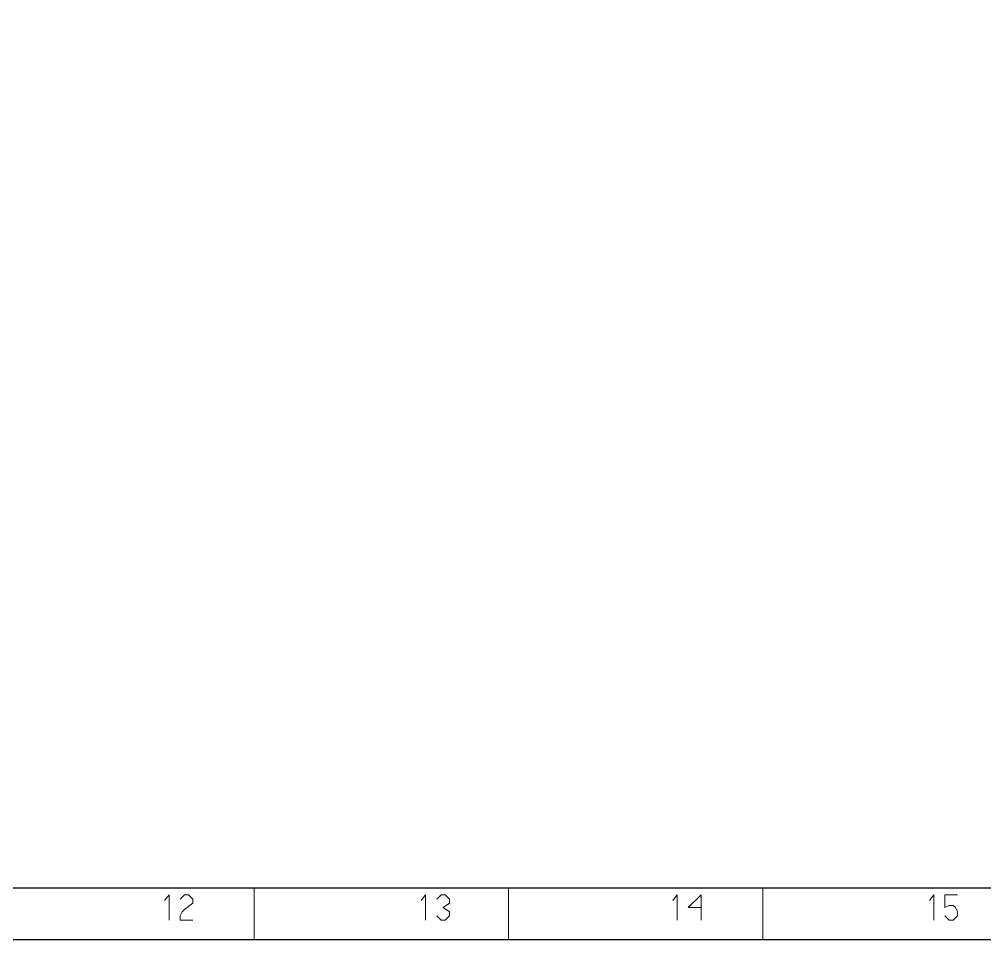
# Model space of a CAD drawing. Header units: millimetres. Extents: x 17 to 3784, y 12 to 1382.
# Drawn here: x 586 to 775.8, y 12.2 to 193.1 of the extents above; entities that cross this region are included whole.
import ezdxf

# ---------------------------------------------------------------- set-up
doc = ezdxf.new("R2010")
doc.units = ezdxf.units.MM

msp = doc.modelspace()

# ---------------------------------------------------------------- linework, layer by layer
for points in [[(18.14, 1381.34), (3479.85, 1381.34), (3479.85, 12.21), (18.14, 12.21)], [(43.28, 1371.36), (3469.6, 1371.36), (3469.6, 22.31), (43.28, 22.31)]]:
    msp.add_lwpolyline(points, close=True)
at = {"color": 7, "linetype": 'Continuous', "lineweight": 13}
for points in [[(615.47, 21.03), (614.61, 19.93)], [(615.47, 16.03), (615.47, 21.03)], [(617.66, 20.17), (618.52, 21.03)], [(618.52, 21.03), (619.3, 21.03)], [(619.3, 21.03), (620.16, 20.17)], [(632.18, 12.34), (632.18, 22.33)], [(665.92, 21.03), (665.06, 19.93)], [(665.92, 16.03), (665.92, 21.03)], [(668.11, 20.17), (668.96, 21.03)], [(668.96, 21.03), (669.75, 21.03)], [(669.75, 21.03), (670.61, 20.17)], [(682.18, 12.34), (682.18, 22.33)], [(715.37, 21.03), (714.51, 19.93)], [(715.37, 16.03), (715.37, 21.03)], [(720.06, 21.03), (717.56, 18.53)], [(720.06, 16.03), (720.06, 21.03)], [(732.18, 12.34), (732.18, 22.33)], [(765.82, 21.03), (764.96, 19.93)], [(765.82, 16.03), (765.82, 21.03)], [(770.51, 21.03), (768.01, 21.03)], [(768.01, 21.03), (768.01, 18.53)], [(620.16, 19.39), (618.52, 18.13)], [(620.16, 20.17), (620.16, 19.39)], [(670.61, 19.39), (669.36, 18.53)], [(670.61, 20.17), (670.61, 19.39)], [(618.05, 17.67), (617.66, 16.88)], [(618.52, 18.13), (618.05, 17.67)], [(669.36, 18.53), (670.61, 17.67)], [(670.61, 17.67), (670.61, 16.88)], [(717.56, 18.53), (720.06, 18.53)], [(768.01, 18.53), (768.87, 18.92)], [(768.87, 18.92), (769.65, 18.92)], [(769.65, 18.92), (770.12, 18.53)], [(770.12, 18.53), (770.51, 17.67)], [(770.51, 17.67), (770.51, 16.88)], [(617.66, 16.88), (617.66, 16.03)], [(617.66, 16.03), (620.16, 16.03)], [(668.96, 16.03), (668.11, 16.88)], [(669.75, 16.03), (668.96, 16.03)], [(670.61, 16.88), (669.75, 16.03)], [(768.87, 16.03), (768.01, 16.88)], [(769.65, 16.03), (768.87, 16.03)], [(770.51, 16.88), (769.65, 16.03)]]:
    msp.add_lwpolyline(points, dxfattribs=at)

doc.saveas('drawing.dxf')
